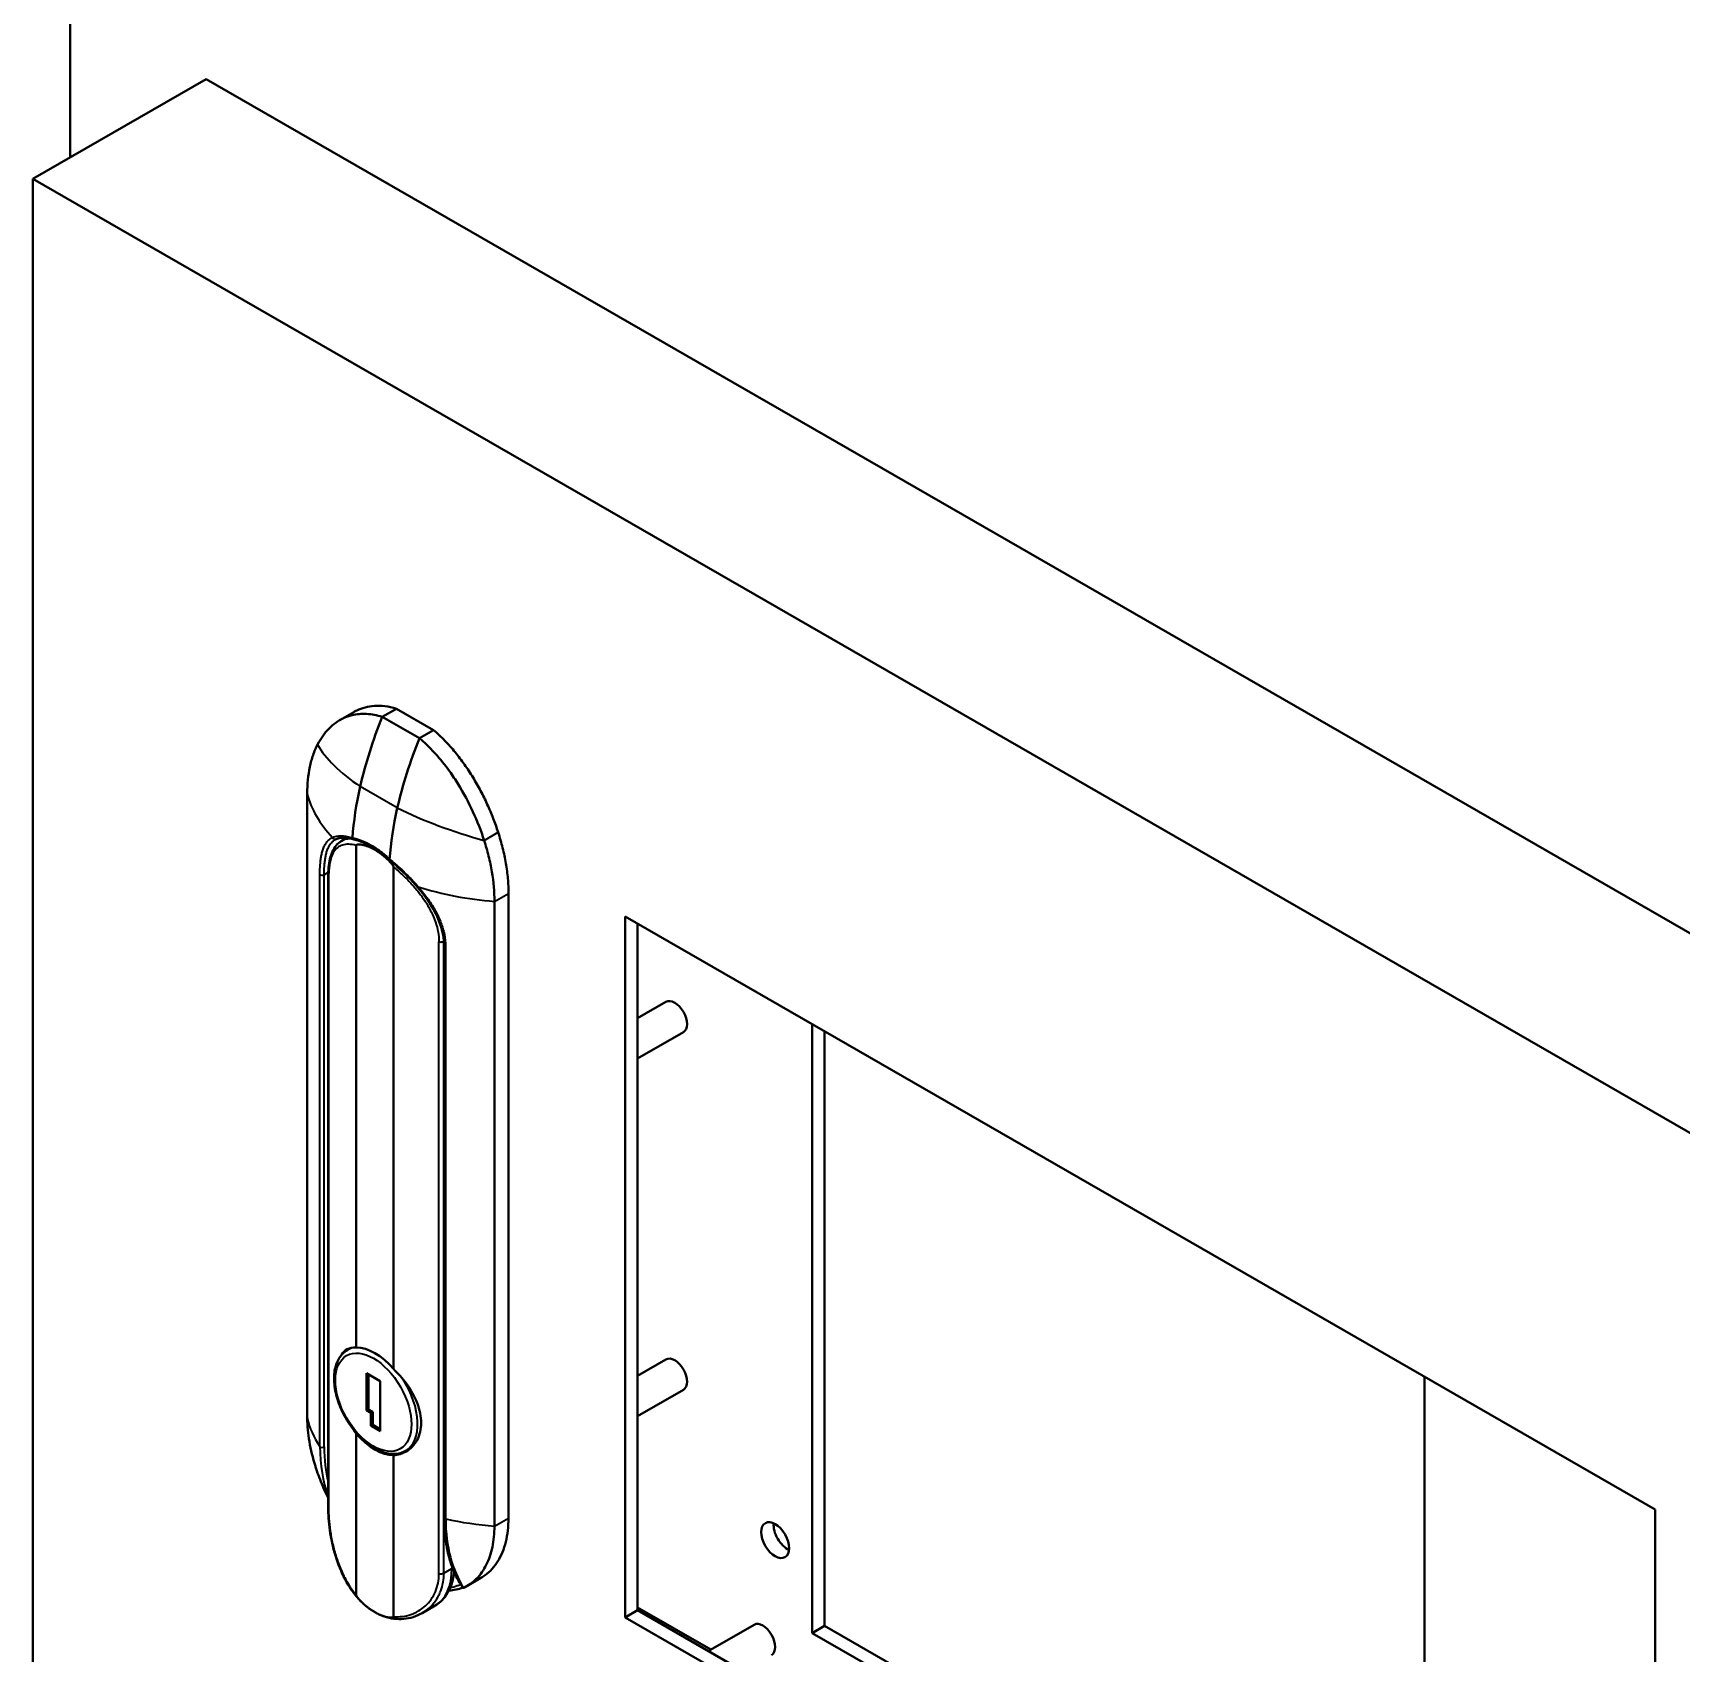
# Model space of a CAD drawing. Header units: millimetres. Extents: x 0 to 2523, y 0 to 1782.
# Drawn here: x 2288.9 to 2345.4, y 1526.4 to 1581.9 of the extents above; entities that cross this region are included whole.
import ezdxf

# ---------------------------------------------------------------- set-up
doc = ezdxf.new("R2010")
doc.units = ezdxf.units.MM
doc.header["$LTSCALE"] = 3
doc.layers.add('가시적인 것(ISO)', color=3, linetype='Continuous', lineweight=40)
doc.layers.add('가시적인 좁은 것(ISO)', color=3, linetype='Continuous', lineweight=35)

msp = doc.modelspace()

# ---------------------------------------------------------------- linework, layer by layer
at = {"layer": '가시적인 것(ISO)'}
for p, q in [((2290.1512, 1577.6744), (2290.1512, 1635.5349)), ((2294.8181, 1580.3619), (2288.8784, 1576.9414)), ((2360.5791, 1542.4927), (2294.8181, 1580.3619)), ((2354.6394, 1539.0722), (2288.8784, 1576.9414)), ((2288.8784, 1576.9414), (2288.8784, 1525.6812)), ((2299.8821, 1558.6494), (2299.4007, 1558.3722)), ((2300.8598, 1558.4875), (2301.3412, 1558.7647)), ((2302.1326, 1557.7546), (2300.8598, 1558.4875)), ((2302.614, 1558.0318), (2301.3412, 1558.7647)), ((2302.1326, 1557.7546), (2302.614, 1558.0318)), ((2298.2851, 1555.8532), (2298.2851, 1534.4284)), ((2299.432, 1554.404), (2299.432, 1554.404)), ((2299.6393, 1554.3306), (2299.4534, 1554.2235)), ((2299.9646, 1554.0735), (2299.9646, 1536.8565)), ((2301.2471, 1553.3349), (2301.2471, 1536.1179)), ((2299.0034, 1552.9863), (2299.0034, 1531.3172)), ((2302.0594, 1552.5257), (2302.0594, 1552.5257)), ((2305.1887, 1531.0072), (2305.1887, 1552.432)), ((2304.7074, 1552.1548), (2304.7074, 1530.73)), ((2309.1901, 1527.5967), (2309.1901, 1551.6326)), ((2309.1901, 1551.6326), (2344.5101, 1531.2931)), ((2309.6143, 1551.3882), (2309.6143, 1527.841)), ((2302.7849, 1551.0304), (2302.7847, 1551.0303)), ((2302.9755, 1550.646), (2302.9755, 1531.0257)), ((2309.6143, 1548.1488), (2310.5877, 1548.7093)), ((2309.6143, 1546.7641), (2311.1866, 1547.6694)), ((2315.6071, 1527.0623), (2315.6071, 1547.9373)), ((2316.0313, 1547.6929), (2316.0313, 1527.3067)), ((2299.8089, 1536.8502), (2299.6652, 1536.7674)), ((2309.6143, 1535.8856), (2310.5877, 1536.4461)), ((2300.3213, 1535.9703), (2300.3213, 1534.6949)), ((2300.788, 1535.7016), (2300.3213, 1535.9703)), ((2300.385, 1535.9337), (2300.385, 1534.7316)), ((2336.6081, 1515.4573), (2336.6081, 1535.8435)), ((2300.788, 1533.9847), (2300.788, 1535.7016)), ((2309.6143, 1534.5009), (2311.1866, 1535.4062)), ((2300.3213, 1534.6949), (2300.385, 1534.7316)), ((2300.3213, 1534.6949), (2300.4698, 1534.6094)), ((2300.385, 1534.7316), (2300.5335, 1534.6461)), ((2300.4698, 1534.6094), (2300.5335, 1534.6461)), ((2300.5335, 1534.6461), (2300.5335, 1534.2046)), ((2300.4698, 1534.6094), (2300.4698, 1534.168)), ((2300.4698, 1534.168), (2300.5335, 1534.2046)), ((2300.4698, 1534.168), (2300.788, 1533.9847)), ((2300.5335, 1534.2046), (2300.788, 1534.058)), ((2299.9646, 1533.8961), (2299.9646, 1528.3659)), ((2301.2471, 1533.1575), (2301.2471, 1527.6274)), ((2301.8653, 1533.4301), (2301.6563, 1533.3098)), ((2344.5101, 1531.2931), (2344.5101, 1507.2572)), ((2304.2449, 1528.9511), (2303.7636, 1528.6739)), ((2302.6689, 1528.0017), (2302.2231, 1527.7449)), ((2309.6143, 1527.9381), (2312.1253, 1526.4921)), ((2309.1901, 1527.5967), (2309.6143, 1527.841)), ((2344.5101, 1507.2572), (2309.1901, 1527.5967)), ((2309.6143, 1527.841), (2344.5101, 1507.7459)), ((2312.041, 1526.4436), (2313.6106, 1527.3474)), ((2315.6071, 1527.0623), (2316.0313, 1527.3067)), ((2316.0313, 1527.3067), (2344.5101, 1510.9069)), ((2344.5101, 1510.4182), (2315.6071, 1527.0623))]:
    msp.add_line(p, q, dxfattribs=at)
for centre, major_axis, ratio, start_param, end_param in [((2307.4427, 1557.698), (-5.4222, -9.4158), 0.5780931, 4.9541074, 5.1961528), ((2308.7155, 1556.9651), (-5.4222, -9.4158), 0.5780931, 4.9541074, 5.1961528), ((2306.146, 1557.4146), (-4.4643, -7.7525), 0.5780931, 5.1961528, 5.4201522), ((2307.4188, 1556.6816), (-4.4643, -7.7525), 0.5780931, 5.1961528, 5.4201521), ((2302.9812, 1553.0528), (-1.3848, 2.4048), 0.5780931, 2.2649541, 2.2649905), ((2310.8871, 1548.1894), (-0.2994, 0.52), 0.5780931, 3.1415927, 6.2831853), ((2300.6059, 1535.007), (-1.0105, 1.7548), 0.5780931, 5.0353615, 5.9640802), ((2310.8871, 1535.9262), (-0.2994, 0.52), 0.5780931, 3.1415927, 6.2831853), ((2300.6059, 1535.007), (1.0105, -1.7548), 0.5780931, 5.0353615, 5.9640802), ((2303.0655, 1531.026), (-0.09, -0.0004), 0.5787986, 6.2806336, 6.2831853), ((2314.7585, 1530.4923), (0.3368, -0.5849), 0.5780931, 3.8197093, 5.6050687), ((2313.91, 1526.8275), (-0.2994, 0.52), 0.5780931, 3.1415927, 6.2831853)]:
    msp.add_ellipse(centre, major_axis=major_axis, ratio=ratio, start_param=start_param, end_param=end_param, dxfattribs=at)
msp.add_ellipse((2314.3343, 1530.2479), major_axis=(0.3368, -0.5849), ratio=0.5780931, dxfattribs=at)
for points, knots in [([(2298.6402, 1557.5373), (2298.747, 1557.7417), (2298.8743, 1557.9234), (2299.1711, 1558.2285), (2299.3401, 1558.3514), (2299.6234, 1558.4821), (2299.7226, 1558.5167), (2299.9819, 1558.5787), (2300.1471, 1558.5939), (2300.4071, 1558.5809), (2300.4955, 1558.5707), (2300.6756, 1558.5381), (2300.7672, 1558.5159), (2300.8598, 1558.4875)], [-1.4373876, -1.4373876, -1.4373876, -1.4373876, -1.077998, -1.077998, -0.718291, -0.718291, -0.538642, -0.538642, -0.2691978, -0.2691978, -0.1345178, -0.1345178, -0.000001, -0.000001, -0.000001, -0.000001]), ([(2301.3412, 1558.7647), (2301.2084, 1558.8054), (2300.9518, 1558.8607), (2300.5936, 1558.8721), (2300.2695, 1558.8198), (2300.0384, 1558.7338), (2299.9147, 1558.6682), (2299.8821, 1558.6494)], [0, 0, 0, 0, 0.13452685, 0.26387613, 0.38935226, 0.51260479, 0.55802711, 0.55802711, 0.55802711, 0.55802711]), ([(2304.8336, 1554.5251), (2304.7815, 1554.6849), (2304.6675, 1555.005), (2304.4667, 1555.4824), (2304.236, 1555.9526), (2303.9753, 1556.4114), (2303.684, 1556.8548), (2303.3606, 1557.2793), (2303.0029, 1557.6797), (2302.7468, 1557.9195), (2302.614, 1558.0318)], [0, 0, 0, 0, 0.122059, 0.2440296, 0.3661056, 0.4882651, 0.6113307, 0.7364757, 0.865538, 1, 1, 1, 1]), ([(2298.2851, 1555.8532), (2298.2851, 1556.1776), (2298.3146, 1556.4854), (2298.4034, 1556.9104), (2298.4405, 1557.0459), (2298.5293, 1557.3027), (2298.5811, 1557.4241), (2298.6402, 1557.5373)], [-0.79418282, -0.79418282, -0.79418282, -0.79418282, -0.39706048, -0.39706048, -0.1985164, -0.1985164, -0.000001, -0.000001, -0.000001, -0.000001]), ([(2302.1326, 1557.7546), (2302.2253, 1557.6762), (2302.3168, 1557.5931), (2302.4969, 1557.4182), (2302.5853, 1557.3266), (2302.8454, 1557.04), (2303.0106, 1556.8346), (2303.2699, 1556.474), (2303.3691, 1556.3251), (2303.6524, 1555.8682), (2303.8213, 1555.5506), (2304.1181, 1554.9037), (2304.2455, 1554.5754), (2304.3523, 1554.2479)], [-1.4345196, -1.4345196, -1.4345196, -1.4345196, -1.3002693, -1.3002693, -1.1658564, -1.1658564, -0.8969451, -0.8969451, -0.7176518, -0.7176518, -0.3586651, -0.3586651, -0.000001, -0.000001, -0.000001, -0.000001]), ([(2305.1887, 1552.432), (2305.1887, 1552.5965), (2305.1736, 1552.9329), (2305.106, 1553.4555), (2304.9948, 1553.9877), (2304.8919, 1554.3465), (2304.8336, 1554.5251)], [0, 0, 0, 0, 0.2533919, 0.5045957, 0.753541, 1, 1, 1, 1]), ([(2299.0034, 1552.9863), (2299.0034, 1553.2202), (2299.0233, 1553.4325), (2299.1078, 1553.7956), (2299.1745, 1553.9513), (2299.3245, 1554.1321), (2299.3852, 1554.1843), (2299.4534, 1554.2235)], [0, 0, 0, 0, 0.2826255, 0.2826255, 0.57096149, 0.57096149, 0.72160324, 0.72160324, 0.72160324, 0.72160324]), ([(2299.8813, 1554.2775), (2299.7051, 1554.331), (2299.55, 1554.3485), (2299.3697, 1554.3266), (2299.318, 1554.312), (2299.2735, 1554.2913)], [0, 0, 0, 0, 0.2987056, 0.2987056, 0.44441301, 0.44441301, 0.44441301, 0.44441301]), ([(2299.6903, 1554.3231), (2299.6742, 1554.3176), (2299.6584, 1554.3114), (2299.6424, 1554.3042), (2299.6418, 1554.3039), (2299.6412, 1554.3037)], [-0.017241882, -0.017241882, -0.017241882, -0.017241882, 0, 0, 0.000647112, 0.000647112, 0.000647112, 0.000647112]), ([(2299.8383, 1554.3353), (2299.8408, 1554.3203), (2299.8468, 1554.3057), (2299.8553, 1554.2953), (2299.8637, 1554.2851), (2299.8743, 1554.2786), (2299.8861, 1554.2763)], [0.00007179, 0.00007179, 0.00007179, 0.00007179, 0.33333333, 0.33333333, 0.33333333, 0.66042788, 0.66042788, 0.66042788, 0.66042788]), ([(2304.3523, 1554.2479), (2304.4114, 1554.0666), (2304.4632, 1553.8856), (2304.552, 1553.5265), (2304.589, 1553.3483), (2304.6778, 1552.8211), (2304.7074, 1552.4793), (2304.7074, 1552.1548)], [-0.79365146, -0.79365146, -0.79365146, -0.79365146, -0.59526888, -0.59526888, -0.39685764, -0.39685764, -0.000001, -0.000001, -0.000001, -0.000001]), ([(2301.1116, 1553.5677), (2301.1096, 1553.5693), (2301.1081, 1553.5715), (2301.1073, 1553.5743), (2301.1052, 1553.581), (2301.1066, 1553.5914), (2301.1111, 1553.6024)], [0.5234939, 0.5234939, 0.5234939, 0.5234939, 0.66666667, 0.66666667, 0.66666667, 0.99987886, 0.99987886, 0.99987886, 0.99987886]), ([(2302.0687, 1552.6431), (2301.8569, 1552.8874), (2301.6234, 1553.1245), (2301.2957, 1553.4163), (2301.2036, 1553.4941), (2301.1116, 1553.5677)], [0, 0, 0, 0, 0.32455494, 0.32455494, 0.44934378, 0.44934378, 0.44934378, 0.44934378]), ([(2302.9755, 1550.646), (2302.9755, 1550.8772), (2302.9314, 1551.122), (2302.766, 1551.604), (2302.6435, 1551.8468), (2302.3699, 1552.273), (2302.2251, 1552.4628), (2302.0687, 1552.6431)], [0, 0, 0, 0, 0.28741428, 0.28741428, 0.57464831, 0.57464831, 0.8143084, 0.8143084, 0.8143084, 0.8143084]), ([(2299.6652, 1536.7674), (2299.558, 1536.7057), (2299.4664, 1536.6177), (2299.3196, 1536.397), (2299.267, 1536.2619), (2299.2041, 1535.9517), (2299.1979, 1535.7739), (2299.2351, 1535.399), (2299.2792, 1535.2015), (2299.4123, 1534.8093), (2299.5009, 1534.6146), (2299.7133, 1534.2461), (2299.837, 1534.0724), (2300.1083, 1533.762), (2300.256, 1533.6255), (2300.563, 1533.4038), (2300.7224, 1533.3187), (2301.0374, 1533.2137), (2301.1935, 1533.1928), (2301.4536, 1533.2209), (2301.5608, 1533.2548), (2301.6563, 1533.3098)], [2.3542608, 2.3542608, 2.3542608, 2.3542608, 2.6341338, 2.6341338, 2.9347287, 2.9347287, 3.2623857, 3.2623857, 3.5951268, 3.5951268, 3.9258861, 3.9258861, 4.2556663, 4.2556663, 4.5864294, 4.5864294, 4.9191665, 4.9191665, 5.2466416, 5.2466416, 5.4958534, 5.4958534, 5.4958534, 5.4958534]), ([(2299.4721, 1536.6096), (2299.5211, 1536.6919), (2299.5818, 1536.7537), (2299.7352, 1536.8428), (2299.8412, 1536.8657), (2299.9646, 1536.8565)], [0.33894025, 0.33894025, 0.33894025, 0.33894025, 0.5112141, 0.5112141, 0.72151837, 0.72151837, 0.72151837, 0.72151837]), ([(2301.2471, 1536.1179), (2301.404, 1535.9657), (2301.5518, 1535.7967), (2301.8267, 1535.4222), (2301.9627, 1535.1883), (2302.146, 1534.7177), (2302.1927, 1534.4806), (2302.1927, 1534.0627), (2302.146, 1533.8554), (2301.9627, 1533.5109), (2301.8267, 1533.3738), (2301.5518, 1533.2145), (2301.404, 1533.1676), (2301.2471, 1533.1575)], [1.3231563, 1.3231563, 1.3231563, 1.3231563, 1.5334605, 1.5334605, 1.7890676, 1.7890676, 2.0446746, 2.0446746, 2.3002817, 2.3002817, 2.5558887, 2.5558887, 2.766193, 2.766193, 2.766193, 2.766193]), ([(2298.5692, 1532.7663), (2298.5677, 1532.7708), (2298.5663, 1532.7753), (2298.4744, 1533.0653), (2298.4052, 1533.3488), (2298.3347, 1533.7641), (2298.3168, 1533.9006), (2298.2924, 1534.1687), (2298.2859, 1534.3002), (2298.2851, 1534.4284)], [-0.63068901, -0.63068901, -0.63068901, -0.63068901, -0.62576145, -0.62576145, -0.3126285, -0.3126285, -0.1562493, -0.1562493, -0.000001, -0.000001, -0.000001, -0.000001]), ([(2299.0034, 1531.6964), (2298.9732, 1531.7569), (2298.9442, 1531.8172), (2298.8689, 1531.9789), (2298.8248, 1532.0797), (2298.7422, 1532.2795), (2298.7039, 1532.3784), (2298.6326, 1532.5741), (2298.5996, 1532.6708), (2298.5692, 1532.7663)], [1.14979198, 1.14979198, 1.14979198, 1.14979198, 1.16936796, 1.16936796, 1.20251455, 1.20251455, 1.23566115, 1.23566115, 1.26880775, 1.26880775, 1.26880775, 1.26880775]), ([(2300.1872, 1528.088), (2300.0001, 1528.2648), (2299.8309, 1528.4815), (2299.5431, 1528.9597), (2299.4209, 1529.2273), (2299.2226, 1529.7872), (2299.1456, 1530.0875), (2299.0419, 1530.6597), (2299.0126, 1530.9393), (2299.004, 1531.2342), (2299.0034, 1531.2761), (2299.0034, 1531.3172)], [0, 0, 0, 0, 0.2898076, 0.2898076, 0.5816527, 0.5816527, 0.8845661, 0.8845661, 1.1797636, 1.1797636, 1.2294737, 1.2294737, 1.2294737, 1.2294737]), ([(2302.9755, 1531.0256), (2302.9764, 1530.8325), (2302.9859, 1530.6443), (2303.0221, 1530.2794), (2303.0489, 1530.1028), (2303.1196, 1529.763), (2303.1635, 1529.5998), (2303.2681, 1529.2885), (2303.3288, 1529.1404), (2303.4666, 1528.8612), (2303.5436, 1528.7299), (2303.6285, 1528.6079)], [0.00509329, 0.00509329, 0.00509329, 0.00509329, 0.10830819, 0.10830819, 0.2115231, 0.2115231, 0.314738, 0.314738, 0.4179529, 0.4179529, 0.52116781, 0.52116781, 0.52116781, 0.52116781]), ([(2304.7074, 1530.73), (2304.7066, 1530.6027), (2304.7, 1530.4787), (2304.6756, 1530.2387), (2304.6577, 1530.1228), (2304.5872, 1529.7886), (2304.5179, 1529.5849), (2304.337, 1529.222), (2304.226, 1529.064), (2303.966, 1528.7996), (2303.8178, 1528.694), (2303.654, 1528.6166)], [-1.2507899, -1.2507899, -1.2507899, -1.2507899, -1.0946869, -1.0946869, -0.9384539, -0.9384539, -0.625614, -0.625614, -0.3128247, -0.3128247, -0.0000009, -0.0000009, -0.0000009, -0.0000009]), ([(2304.2449, 1528.9511), (2304.2941, 1528.9794), (2304.4299, 1529.0681), (2304.6305, 1529.2499), (2304.8287, 1529.5158), (2304.9858, 1529.8284), (2305.1004, 1530.1837), (2305.1709, 1530.577), (2305.1878, 1530.861), (2305.1887, 1531.0072)], [0.42857124, 0.42857124, 0.42857124, 0.42857124, 0.47615982, 0.56428185, 0.65167954, 0.73872097, 0.8258694, 0.91296247, 1, 1, 1, 1]), ([(2302.6689, 1528.0017), (2302.7576, 1528.0527), (2302.8392, 1528.116), (2302.984, 1528.2622), (2303.0471, 1528.3451), (2303.154, 1528.5255), (2303.1979, 1528.6229), (2303.2671, 1528.8287), (2303.2925, 1528.937), (2303.3148, 1529.0868), (2303.3194, 1529.1246), (2303.3231, 1529.1627)], [5.49585344, 5.49585344, 5.49585344, 5.49585344, 5.65331981, 5.65331981, 5.81078618, 5.81078618, 5.96825256, 5.96825256, 6.12571893, 6.12571893, 6.17787012, 6.17787012, 6.17787012, 6.17787012]), ([(2303.6285, 1528.6079), (2303.6289, 1528.6073), (2303.6306, 1528.6073), (2303.6379, 1528.6094), (2303.6449, 1528.6123), (2303.654, 1528.6166)], [0.042254862, 0.042254862, 0.042254862, 0.042254862, 0.053895909, 0.053895909, 0.071218311, 0.071218311, 0.071218311, 0.071218311]), ([(2302.2231, 1527.7449), (2302.0313, 1527.6345), (2301.8128, 1527.5654), (2301.3718, 1527.5277), (2301.1441, 1527.5557), (2300.8736, 1527.6478), (2300.821, 1527.6685), (2300.7691, 1527.6918)], [0.0000073, 0.0000073, 0.0000073, 0.0000073, 0.29538401, 0.29538401, 0.58144724, 0.58144724, 0.65096267, 0.65096267, 0.65096267, 0.65096267])]:
    msp.add_open_spline(points, degree=3, knots=knots, dxfattribs=at)
for points in [[(2299.2735, 1554.2913), (2299.2628, 1554.2863), (2299.2524, 1554.2809), (2299.2422, 1554.275)], [(2299.2422, 1554.275), (2299.2422, 1554.275), (2299.2422, 1554.275), (2299.2422, 1554.275)], [(2299.4535, 1554.2235), (2299.4534, 1554.2235), (2299.4534, 1554.2235), (2299.4534, 1554.2235)], [(2300.5015, 1554.0374), (2300.2952, 1554.1562), (2300.0846, 1554.2371), (2299.8861, 1554.2763)], [(2301.2471, 1553.3349), (2301.2471, 1553.3388), (2301.2449, 1553.3476), (2301.2386, 1553.3616), (2301.2309, 1553.3754), (2301.222, 1553.3897), (2301.2118, 1553.4046), (2301.2005, 1553.4203), (2301.1877, 1553.4371), (2301.1734, 1553.4549), (2301.1577, 1553.4738), (2301.1406, 1553.4935), (2301.1222, 1553.5139), (2301.102, 1553.5356), (2301.0802, 1553.5582), (2301.0567, 1553.5818), (2301.0314, 1553.6064), (2301.0043, 1553.6317), (2300.9755, 1553.6579), (2300.9447, 1553.6847), (2300.9122, 1553.7121), (2300.8778, 1553.7399), (2300.8416, 1553.7681), (2300.8037, 1553.7964), (2300.7639, 1553.8248), (2300.7223, 1553.8532), (2300.6793, 1553.8811), (2300.6353, 1553.9082), (2300.5905, 1553.9342), (2300.5455, 1553.9589), (2300.5006, 1553.9819), (2300.4561, 1554.0031), (2300.4126, 1554.0224), (2300.3703, 1554.0396), (2300.3296, 1554.0547), (2300.291, 1554.0677), (2300.2546, 1554.0786), (2300.2208, 1554.0875), (2300.1899, 1554.0946), (2300.1616, 1554.1), (2300.1358, 1554.104), (2300.1123, 1554.1068), (2300.091, 1554.1085), (2300.0718, 1554.1093), (2300.0541, 1554.1093), (2300.0381, 1554.1085), (2300.0237, 1554.1071), (2300.0109, 1554.105), (2299.9995, 1554.1024), (2299.9895, 1554.0991), (2299.9807, 1554.0952), (2299.9732, 1554.0902), (2299.9669, 1554.0835), (2299.9646, 1554.0774), (2299.9646, 1554.0735)], [(2301.1107, 1553.5684), (2300.9161, 1553.7578), (2300.7086, 1553.9181), (2300.5015, 1554.0374)], [(2299.9646, 1533.8961), (2299.927, 1533.9483), (2299.891, 1534.0025), (2299.8568, 1534.0581)], [(2302.7002, 1528.5288), (2302.7002, 1528.5288), (2302.7001, 1528.5288), (2302.7001, 1528.5288)], [(2303.6211, 1528.6186), (2303.4717, 1528.5635), (2303.3116, 1528.5293), (2303.1449, 1528.5161)], [(2301.2471, 1527.6274), (2301.2471, 1527.6234), (2301.2448, 1527.6173), (2301.2386, 1527.6106), (2301.2311, 1527.6057), (2301.2223, 1527.6017), (2301.2122, 1527.5984), (2301.2007, 1527.5957), (2301.1875, 1527.5936), (2301.1727, 1527.5922), (2301.1564, 1527.5915), (2301.1383, 1527.5915), (2301.1182, 1527.5925), (2301.0963, 1527.5944), (2301.0725, 1527.5973), (2301.047, 1527.6014), (2301.0199, 1527.6067), (2300.9913, 1527.6133), (2300.9612, 1527.6212), (2300.9298, 1527.6304), (2300.8973, 1527.6409), (2300.8636, 1527.6529), (2300.829, 1527.6662), (2300.7935, 1527.6809), (2300.7574, 1527.697), (2300.7208, 1527.7143), (2300.6838, 1527.7329), (2300.6465, 1527.7526), (2300.6093, 1527.7735), (2300.5721, 1527.7953), (2300.5347, 1527.8183), (2300.4975, 1527.8423), (2300.4606, 1527.8672), (2300.4241, 1527.8928), (2300.3883, 1527.919), (2300.3532, 1527.9457), (2300.3191, 1527.9728), (2300.286, 1528), (2300.2541, 1528.0273), (2300.2236, 1528.0544), (2300.1944, 1528.0811), (2300.1669, 1528.1074), (2300.1409, 1528.133), (2300.1168, 1528.1578), (2300.0945, 1528.1815), (2300.0741, 1528.204), (2300.0558, 1528.225), (2300.0392, 1528.2448), (2300.0243, 1528.2634), (2300.0111, 1528.2807), (2299.9995, 1528.2968), (2299.9894, 1528.3117), (2299.9806, 1528.3259), (2299.9731, 1528.3394), (2299.9669, 1528.3532), (2299.9646, 1528.3621), (2299.9646, 1528.3659)]]:
    msp.add_open_spline(points, degree=3, dxfattribs=at)
at = {"layer": '가시적인 좁은 것(ISO)'}
for p, q in [((2301.375, 1555.3605), (2300.1022, 1556.0934)), ((2304.3523, 1554.2479), (2304.8336, 1554.5251)), ((2299.6412, 1554.3037), (2299.6783, 1554.325)), ((2298.7177, 1533.4624), (2298.7177, 1553.0827)), ((2299.0067, 1553.1461), (2298.8653, 1553.0647)), ((2298.8653, 1533.4444), (2298.8653, 1553.0647)), ((2299.0169, 1552.9505), (2299.0169, 1531.2814)), ((2304.7074, 1552.1548), (2305.1887, 1552.432)), ((2302.8035, 1529.101), (2302.804, 1550.7698)), ((2302.9717, 1529.1183), (2302.9717, 1550.7648)), ((2303.0211, 1550.8159), (2303.0211, 1550.8159)), ((2303.0331, 1550.5976), (2303.0331, 1530.9773)), ((2304.7074, 1530.73), (2305.1887, 1531.0072)), ((2302.9717, 1529.1183), (2303.2463, 1529.2765)), ((2303.2463, 1529.3568), (2303.2463, 1529.2765))]:
    msp.add_line(p, q, dxfattribs=at)
for centre, major_axis, ratio, start_param, end_param in [((2305.7872, 1556.8306), (-7.3329, 1.6984), 0.3795197, 0.3294544, 0.7760115), ((2305.7408, 1556.4483), (-7.527, 0), 0.5758617, 0.1377319, 0.5059214), ((2305.7872, 1556.8306), (-7.3329, 1.6984), 0.3795197, 1.0157242, 1.4622813), ((2299.2355, 1554.3728), (0.038, -0.0816), 0.9169857, 4.5954233, 6.2831155), ((2300.8304, 1551.8143), (-1.3848, 2.4048), 0.5780931, 6.1110222, 6.1508194), ((2300.5465, 1554.1154), (-0.0449, -0.078), 0.5780289, 5.4048296, 6.283202), ((2298.8017, 1553.1014), (-0.09, 0), 0.5758617, 0.3679759, 2.3561945), ((2299.1534, 1552.9863), (-0.15, 0), 0.5758617, 6.2831835, 6.7106324), ((2302.1367, 1552.7021), (-0.068, -0.059), 0.0878617, 6.2831837, 7.0839777), ((2305.7408, 1556.4483), (-7.527, 0), 0.5758617, 1.0648749, 1.4330644), ((2303.0655, 1550.646), (-0.09, 0), 0.5758617, 0, 1.2028204), ((2300.6607, 1535.0386), (-0.9956, 1.7288), 0.5780931, 6.0240327, 6.2831853), ((2300.6607, 1535.0386), (0.9956, -1.7288), 0.5780931, 0, 1.6666589), ((2305.7408, 1535.0388), (-7.527, -0.0207), 0.5774617, 0.1361468, 0.3663913), ((2303.5732, 1536.2871), (3.4268, 5.9507), 0.5780931, 2.3593541, 2.699046), ((2298.8017, 1533.481), (-0.09, 0), 0.5758617, 0.3679759, 2.3562005), ((2303.6627, 1536.2356), (3.3857, 5.8794), 0.5780931, 2.3594158, 2.594824), ((2299.1534, 1531.3172), (-0.15, 0), 0.5758617, 0, 0.4274471), ((2303.0655, 1531.026), (-0.09, -0.0004), 0.5787986, 0, 1.2002707), ((2307.8887, 1533.802), (-3.4268, -5.9507), 0.5780931, 5.5009467, 6.0071089), ((2305.7408, 1535.0388), (-7.527, -0.0181), 0.5776915, 1.2014368, 1.4316813), ((2301.2841, 1530.4064), (1.3848, -2.4048), 0.5780931, 0, 0.7873319), ((2303.0342, 1529.3986), (-0.3, 0), 0.5758617, 2.3561945, 2.4776701)]:
    msp.add_ellipse(centre, major_axis=major_axis, ratio=ratio, start_param=start_param, end_param=end_param, dxfattribs=at)
msp.add_ellipse((2300.5547, 1534.9775), major_axis=(0.9207, -1.5988), ratio=0.5780931, dxfattribs=at)
for points, knots in [([(2298.7177, 1553.0827), (2298.7177, 1553.1533), (2298.7192, 1553.2206), (2298.722, 1553.2849), (2298.7248, 1553.3492), (2298.729, 1553.4104), (2298.7346, 1553.4689), (2298.7402, 1553.5275), (2298.7472, 1553.5834), (2298.7553, 1553.6353), (2298.7633, 1553.6871), (2298.7725, 1553.7349), (2298.7831, 1553.7811), (2298.7937, 1553.8273), (2298.8057, 1553.8718), (2298.8201, 1553.9159), (2298.8345, 1553.96), (2298.8513, 1554.0037), (2298.8711, 1554.0457), (2298.8909, 1554.0876), (2298.9137, 1554.1279), (2298.9404, 1554.1655), (2298.967, 1554.203), (2298.9976, 1554.2379), (2299.0332, 1554.2688), (2299.0688, 1554.2997), (2299.1095, 1554.3265), (2299.1567, 1554.3477)], [0, 0, 0, 0, 0.1111111, 0.1111111, 0.1111111, 0.2222222, 0.2222222, 0.2222222, 0.3333333, 0.3333333, 0.3333333, 0.4444444, 0.4444444, 0.4444444, 0.5555556, 0.5555556, 0.5555556, 0.6666667, 0.6666667, 0.6666667, 0.7777778, 0.7777778, 0.7777778, 0.8888889, 0.8888889, 0.8888889, 1, 1, 1, 1]), ([(2298.8653, 1553.0647), (2298.8653, 1553.133), (2298.8667, 1553.1985), (2298.8693, 1553.2609), (2298.872, 1553.3233), (2298.8759, 1553.3826), (2298.8812, 1553.4395), (2298.8864, 1553.4963), (2298.8929, 1553.5506), (2298.9005, 1553.6009), (2298.9081, 1553.6512), (2298.9166, 1553.6976), (2298.9265, 1553.7425), (2298.9365, 1553.7873), (2298.9478, 1553.8306), (2298.9613, 1553.8734), (2298.9748, 1553.9163), (2298.9906, 1553.9587), (2299.0092, 1553.9995), (2299.0278, 1554.0403), (2299.0493, 1554.0795), (2299.0744, 1554.1161), (2299.0995, 1554.1527), (2299.1283, 1554.1866), (2299.1619, 1554.2168), (2299.186, 1554.2384), (2299.2127, 1554.258), (2299.2422, 1554.275)], [0, 0, 0, 0, 0.11111111, 0.11111111, 0.11111111, 0.22222222, 0.22222222, 0.22222222, 0.33333333, 0.33333333, 0.33333333, 0.44444444, 0.44444444, 0.44444444, 0.55555556, 0.55555556, 0.55555556, 0.66666667, 0.66666667, 0.66666667, 0.77777778, 0.77777778, 0.77777778, 0.88888889, 0.88888889, 0.88888889, 0.96846114, 0.96846114, 0.96846114, 0.96846114]), ([(2299.9646, 1554.0735), (2299.8713, 1554.0986), (2299.7861, 1554.1124), (2299.7068, 1554.1147), (2299.6275, 1554.1171), (2299.5544, 1554.108), (2299.4898, 1554.0878), (2299.4253, 1554.0676), (2299.3694, 1554.0362), (2299.3217, 1553.997), (2299.2741, 1553.9577), (2299.2348, 1553.9106), (2299.202, 1553.859), (2299.1692, 1553.8074), (2299.1429, 1553.7513), (2299.1213, 1553.6928), (2299.0997, 1553.6343), (2299.0827, 1553.5734), (2299.0691, 1553.5116), (2299.0556, 1553.4498), (2299.0454, 1553.3871), (2299.0378, 1553.3244), (2299.0301, 1553.2617), (2299.025, 1553.199), (2299.0216, 1553.1366), (2299.0183, 1553.0741), (2299.0169, 1553.0119), (2299.0169, 1552.9505)], [0, 0, 0, 0, 0.1111111, 0.1111111, 0.1111111, 0.2222222, 0.2222222, 0.2222222, 0.3333333, 0.3333333, 0.3333333, 0.4444444, 0.4444444, 0.4444444, 0.5555556, 0.5555556, 0.5555556, 0.6666667, 0.6666667, 0.6666667, 0.7777778, 0.7777778, 0.7777778, 0.8888889, 0.8888889, 0.8888889, 1, 1, 1, 1]), ([(2299.1567, 1554.3477), (2299.2131, 1554.3738), (2299.2762, 1554.3904), (2299.3445, 1554.3985), (2299.3559, 1554.3998), (2299.3675, 1554.401), (2299.3792, 1554.4018), (2299.4376, 1554.4061), (2299.4998, 1554.4045), (2299.5678, 1554.3959), (2299.5947, 1554.3925), (2299.6225, 1554.388), (2299.6513, 1554.3825), (2299.7098, 1554.3713), (2299.7722, 1554.3556), (2299.8383, 1554.3354)], [0, 0, 0, 0, 0.33333333, 0.33333333, 0.33333333, 0.38903885, 0.38903885, 0.38903885, 0.66666667, 0.66666667, 0.66666667, 0.77640056, 0.77640056, 0.77640056, 0.99997268, 0.99997268, 0.99997268, 0.99997268]), ([(2299.7981, 1554.3005), (2299.7357, 1554.3025), (2299.677, 1554.298), (2299.6226, 1554.2868), (2299.5602, 1554.274), (2299.5036, 1554.2524), (2299.4535, 1554.2235)], [0.594629778, 0.594629778, 0.594629778, 0.594629778, 0.631578947, 0.631578947, 0.631578947, 0.673996241, 0.673996241, 0.673996241, 0.673996241]), ([(2299.8383, 1554.3353), (2299.9151, 1554.3206), (2299.9956, 1554.299), (2300.0804, 1554.2698), (2300.1006, 1554.2629), (2300.121, 1554.2555), (2300.1416, 1554.2477), (2300.2491, 1554.2071), (2300.3632, 1554.1546), (2300.4831, 1554.0856)], [0, 0, 0, 0, 0.4038634, 0.4038634, 0.4038634, 0.5, 0.5, 0.5, 1, 1, 1, 1]), ([(2300.4831, 1554.0856), (2300.584, 1554.0274), (2300.6867, 1553.9589), (2300.7914, 1553.8791), (2300.8, 1553.8725), (2300.8087, 1553.8659), (2300.8173, 1553.8591), (2300.9137, 1553.7842), (2301.0119, 1553.6995), (2301.1111, 1553.6024)], [0.00000001, 0.00000001, 0.00000001, 0.00000001, 0.5, 0.5, 0.5, 0.54110047, 0.54110047, 0.54110047, 0.9999982, 0.9999982, 0.9999982, 0.9999982]), ([(2301.1111, 1553.6024), (2301.1768, 1553.55), (2301.2432, 1553.4953), (2301.3104, 1553.4378), (2301.3493, 1553.4045), (2301.3884, 1553.3703), (2301.4277, 1553.3351), (2301.5153, 1553.2565), (2301.6039, 1553.1729), (2301.694, 1553.0834), (2301.7142, 1553.0633), (2301.7345, 1553.0429), (2301.7548, 1553.0222), (2301.8659, 1552.9094), (2301.9795, 1552.7876), (2302.0931, 1552.6568)], [0, 0, 0, 0, 0.21119499, 0.21119499, 0.21119499, 0.33333333, 0.33333333, 0.33333333, 0.60556696, 0.60556696, 0.60556696, 0.66666667, 0.66666667, 0.66666667, 0.99999999, 0.99999999, 0.99999999, 0.99999999]), ([(2301.2471, 1553.3349), (2301.3494, 1553.2503), (2301.4504, 1553.1628), (2301.5497, 1553.0701), (2301.649, 1552.9774), (2301.7464, 1552.8796), (2301.8402, 1552.7782), (2301.9339, 1552.6769), (2302.0238, 1552.5721), (2302.1083, 1552.4645), (2302.1928, 1552.3569), (2302.2718, 1552.2464), (2302.3438, 1552.1342), (2302.4158, 1552.022), (2302.4809, 1551.908), (2302.538, 1551.7933), (2302.5951, 1551.6786), (2302.6442, 1551.5632), (2302.6838, 1551.4479), (2302.7234, 1551.3326), (2302.7534, 1551.2174), (2302.7733, 1551.1043), (2302.7932, 1550.9911), (2302.8029, 1550.88), (2302.804, 1550.7698)], [0, 0, 0, 0, 0.125, 0.125, 0.125, 0.25, 0.25, 0.25, 0.375, 0.375, 0.375, 0.5, 0.5, 0.5, 0.625, 0.625, 0.625, 0.75, 0.75, 0.75, 0.875, 0.875, 0.875, 1, 1, 1, 1]), ([(2302.0931, 1552.6568), (2302.2188, 1552.5131), (2302.3306, 1552.3715), (2302.4297, 1552.2312), (2302.5289, 1552.091), (2302.6154, 1551.9521), (2302.6886, 1551.8176), (2302.7618, 1551.6831), (2302.8217, 1551.5531), (2302.8713, 1551.4228), (2302.9208, 1551.2926), (2302.9602, 1551.1622), (2302.9882, 1551.0253), (2303.0163, 1550.8883), (2303.0331, 1550.7447), (2303.0331, 1550.5976)], [0, 0, 0, 0, 0.2, 0.2, 0.2, 0.4, 0.4, 0.4, 0.6, 0.6, 0.6, 0.8, 0.8, 0.8, 1, 1, 1, 1]), ([(2302.804, 1550.7698), (2302.8224, 1550.765), (2302.8421, 1550.7624), (2302.8621, 1550.7622), (2302.8822, 1550.7619), (2302.9026, 1550.764), (2302.9214, 1550.7684), (2302.9395, 1550.7725), (2302.9562, 1550.7788), (2302.9702, 1550.7866)], [0.00000003, 0.00000003, 0.00000003, 0.00000003, 0.33333333, 0.33333333, 0.33333333, 0.66666667, 0.66666667, 0.66666667, 0.98854431, 0.98854431, 0.98854431, 0.98854431]), ([(2299.0169, 1531.2814), (2299.0169, 1531.1578), (2299.0227, 1531.028), (2299.0345, 1530.8911), (2299.0464, 1530.7542), (2299.0644, 1530.6101), (2299.0891, 1530.4619), (2299.1138, 1530.3137), (2299.1452, 1530.1614), (2299.1835, 1530.0087), (2299.2219, 1529.8561), (2299.2671, 1529.7031), (2299.319, 1529.5539), (2299.3709, 1529.4046), (2299.4296, 1529.259), (2299.4948, 1529.1193), (2299.56, 1528.9796), (2299.6319, 1528.8457), (2299.71, 1528.7198), (2299.7882, 1528.5939), (2299.8726, 1528.4759), (2299.9646, 1528.366)], [0, 0, 0, 0, 0.14285714, 0.14285714, 0.14285714, 0.28571429, 0.28571429, 0.28571429, 0.42857143, 0.42857143, 0.42857143, 0.57142857, 0.57142857, 0.57142857, 0.71428571, 0.71428571, 0.71428571, 0.85714286, 0.85714286, 0.85714286, 0.99999823, 0.99999823, 0.99999823, 0.99999823]), ([(2302.2231, 1527.7449), (2302.2547, 1527.7631), (2302.2855, 1527.7825), (2302.3155, 1527.803), (2302.3357, 1527.8167), (2302.3555, 1527.831), (2302.3749, 1527.8458), (2302.4548, 1527.9065), (2302.528, 1527.9753), (2302.5934, 1528.0508), (2302.6105, 1528.0706), (2302.6271, 1528.0908), (2302.6432, 1528.1114), (2302.7033, 1528.1888), (2302.7558, 1528.2723), (2302.8, 1528.3608), (2302.8127, 1528.3861), (2302.8247, 1528.4118), (2302.836, 1528.4379), (2302.8748, 1528.5275), (2302.9056, 1528.6216), (2302.928, 1528.7197), (2302.9349, 1528.7502), (2302.9411, 1528.7811), (2302.9464, 1528.8124), (2302.9632, 1528.9111), (2302.9717, 1529.0135), (2302.9717, 1529.1183)], [0.74760206, 0.74760206, 0.74760206, 0.74760206, 0.76470588, 0.76470588, 0.76470588, 0.7762063, 0.7762063, 0.7762063, 0.82352941, 0.82352941, 0.82352941, 0.8359272, 0.8359272, 0.8359272, 0.88235294, 0.88235294, 0.88235294, 0.89564483, 0.89564483, 0.89564483, 0.94117647, 0.94117647, 0.94117647, 0.95532075, 0.95532075, 0.95532075, 0.99999892, 0.99999892, 0.99999892, 0.99999892]), ([(2302.8035, 1529.101), (2302.8219, 1529.0961), (2302.842, 1529.0934), (2302.8622, 1529.0931), (2302.8824, 1529.0928), (2302.9027, 1529.0949), (2302.9215, 1529.0992), (2302.9402, 1529.1035), (2302.9574, 1529.1101), (2302.9717, 1529.1183)], [0, 0, 0, 0, 0.3333333, 0.3333333, 0.3333333, 0.6666667, 0.6666667, 0.6666667, 1, 1, 1, 1]), ([(2303.1952, 1528.6257), (2303.2745, 1528.6399), (2303.3536, 1528.66), (2303.4321, 1528.6872), (2303.4705, 1528.7004), (2303.5087, 1528.7153), (2303.5468, 1528.7321)], [0.75315263, 0.75315263, 0.75315263, 0.75315263, 0.90867102, 0.90867102, 0.90867102, 0.98457792, 0.98457792, 0.98457792, 0.98457792])]:
    msp.add_open_spline(points, degree=3, knots=knots, dxfattribs=at)
for points in [[(2299.854, 1554.297), (2299.854, 1554.297), (2299.854, 1554.297), (2299.854, 1554.297)], [(2300.3465, 1554.1586), (2300.3465, 1554.1586), (2300.3465, 1554.1586), (2300.3464, 1554.1586)], [(2302.8875, 1551.379), (2302.8875, 1551.379), (2302.8875, 1551.3791), (2302.8875, 1551.3792)], [(2301.2471, 1527.6274), (2301.3492, 1527.6188), (2301.55, 1527.6209), (2301.8391, 1527.6867), (2302.1063, 1527.8086), (2302.3423, 1527.9841), (2302.5391, 1528.2075), (2302.6885, 1528.472), (2302.7827, 1528.7716), (2302.8043, 1528.9879), (2302.8035, 1529.101)], [(2302.7272, 1528.6046), (2302.7272, 1528.6046), (2302.7272, 1528.6046), (2302.7272, 1528.6046)]]:
    msp.add_open_spline(points, degree=3, dxfattribs=at)

doc.saveas('drawing.dxf')
